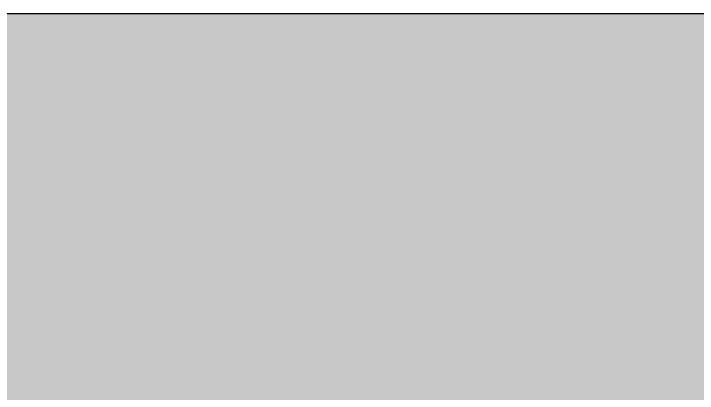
# Model space of a CAD drawing. Header units: inches. Extents: x -1176 to 1507, y -2563 to 978.
# Drawn here: x 1090.6 to 1129.41, y 567.48 to 589.01 of the extents above; entities that cross this region are included whole.
import ezdxf

# ---------------------------------------------------------------- set-up
doc = ezdxf.new("R2010")
doc.units = ezdxf.units.IN
doc.header["$MEASUREMENT"] = 0
doc.layers.add('A-WALL', color=113, linetype='Continuous', lineweight=18)
doc.layers.add('A-WALL-PATT', color=111, linetype='Continuous', lineweight=18)

msp = doc.modelspace()

# ---------------------------------------------------------------- hatches: boundary and pattern name
at = {"layer": 'A-WALL-PATT', "lineweight": 9}
h = msp.add_hatch(color=7, dxfattribs=at)
h.paths.add_polyline_path([(918.399, 567.009), (940.092, 567.009), (940.092, 589.009), (874.539, 589.009), (874.539, 567.009), (912.149, 567.009)], flags=0)
h.paths.add_polyline_path([(801.399, 567.009), (837.039, 567.009), (837.039, 589.009), (783.486, 589.009), (783.486, 567.009), (800.899, 567.009)], flags=0)
h.paths.add_polyline_path([(1211.237, 567.009), (1211.237, 589.009), (1167.697, 589.009), (1167.697, 567.009), (1179.107, 567.009)], flags=0)
h.paths.add_polyline_path([(745.986, 567.009), (745.986, 589.009), (682.433, 589.009), (682.433, 567.009), (739.695, 567.009)], flags=0)
h.paths.add_polyline_path([(1130.197, 567.009), (1130.197, 589.009), (1068.645, 589.009), (1068.645, 567.009), (1121.29, 567.009)], flags=0)
h.paths.add_polyline_path([(994.091, 567.009), (1031.145, 567.009), (1031.145, 589.009), (977.592, 589.009), (977.592, 567.009)], flags=0)
h.paths.add_polyline_path([(531.553, 567.009), (539.026, 567.009), (539.026, 589.009), (480.776, 589.009), (480.776, 567.009), (485.299, 567.009)], flags=0)
h.paths.add_polyline_path([(576.526, 567.009), (644.933, 567.009), (644.933, 589.009), (576.526, 589.009)], flags=0)

# ---------------------------------------------------------------- linework, layer by layer
at = {"layer": 'A-WALL', "color": 8, "lineweight": 30}
msp.add_line((1130.197, 589.009), (1068.645, 589.009), dxfattribs=at)

doc.saveas('drawing.dxf')
